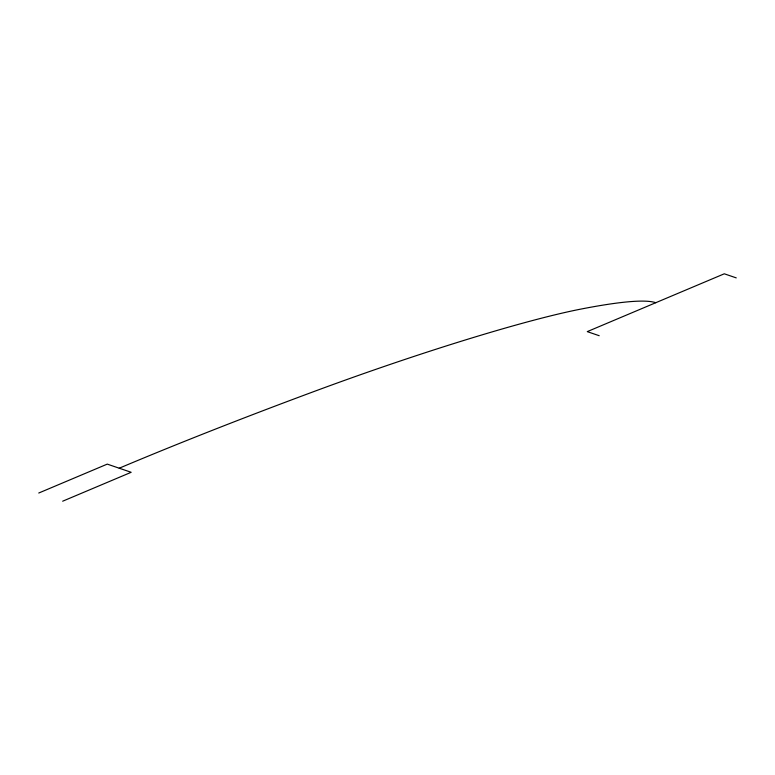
<?xml version="1.0" encoding="UTF-8"?>
<svg xmlns="http://www.w3.org/2000/svg" width="775" height="775" viewBox="0 0 775 775"><rect width="100%" height="100%" fill="white"/><g stroke="black" fill="none" stroke-linecap="round" stroke-linejoin="round"><path stroke-width="1.16" d="M38.75 493.026L107.27 464.118L131.188 472.295L62.668 501.202M736.25 277.886L724.296 273.798L587.247 331.623L599.201 335.711M655.766 302.705A547.993 46.81 -19.3 0 0 580.843 309.099A259.867 22.194 -19.3 0 0 315.764 390.862A547.993 46.81 -19.3 0 0 119.234 468.207"/></g></svg>
